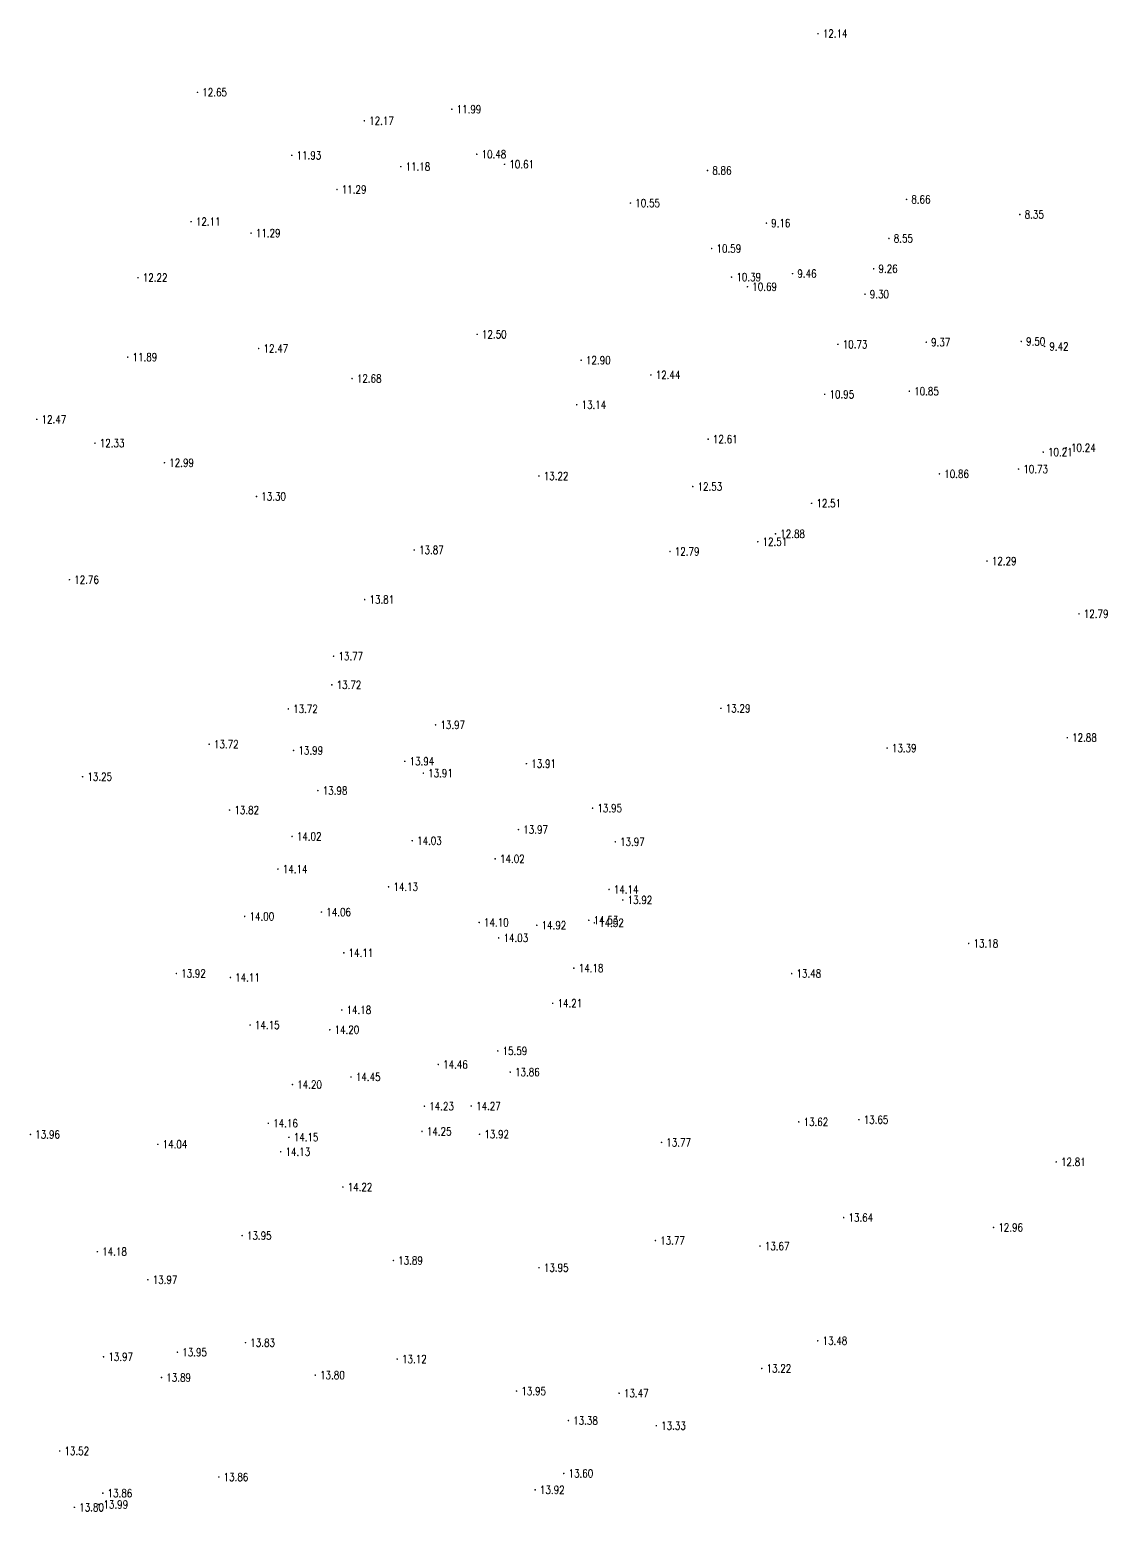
# Model space of a CAD drawing. Extents: x 476861 to 479475, y 2367369 to 2370541.
# Drawn here: x 477558.3 to 477693, y 2369417.1 to 2369602.2 of the extents above; entities that cross this region are included whole.
import ezdxf
from ezdxf.enums import TextEntityAlignment as Align

# ---------------------------------------------------------------- set-up
doc = ezdxf.new("R2010")
doc.units = 0
doc.header["$LTSCALE"] = 0.5
doc.layers.get('0').update_dxf_attribs({"linetype": 'CONTINUOUS'})
doc.layers.add('GCD', color=1, linetype='CONTINUOUS')
doc.styles.add('HZ', font='rs.shx', dxfattribs={"width": 0.8, "bigfont": 'hztxt.shx'})

# ---------------------------------------------------------------- blocks, each defined once
blk = doc.blocks.new('GC200')
at = {"linetype": 'Continuous', "const_width": 0.2, "flags": 128}
blk.add_lwpolyline([(-0.1, 0, 1), (0.1, 0, 1)], format="xyb", close=True, dxfattribs=at)

msp = doc.modelspace()

# ---------------------------------------------------------------- block references
at = {"layer": 'GCD', "linetype": 'Continuous'}
ref = msp.add_blockref('GC200', (477656.835, 2369601.673, 12.143), dxfattribs=dict(at, xscale=0.5, yscale=0.5, zscale=0.5))
ref.add_attrib('height', '12.14', dxfattribs={"linetype": 'Continuous', "height": 1, "style": 'HZ', "width": 0.8}).set_placement((477657.435, 2369601.673, 12.143), align=Align.MIDDLE_LEFT)
ref = msp.add_blockref('GC200', (477579.304, 2369594.341, 12.65), dxfattribs=dict(at, xscale=0.5, yscale=0.5, zscale=0.5))
ref.add_attrib('height', '12.65', dxfattribs={"linetype": 'Continuous', "height": 1, "style": 'HZ', "width": 0.8}).set_placement((477579.904, 2369594.341, 12.65), align=Align.MIDDLE_LEFT)
ref = msp.add_blockref('GC200', (477611.081, 2369592.227, 11.994), dxfattribs=dict(at, xscale=0.5, yscale=0.5, zscale=0.5))
ref.add_attrib('height', '11.99', dxfattribs={"linetype": 'Continuous', "height": 1, "style": 'HZ', "width": 0.8}).set_placement((477611.681, 2369592.227, 11.994), align=Align.MIDDLE_LEFT)
ref = msp.add_blockref('GC200', (477600.15, 2369590.794, 12.172), dxfattribs=dict(at, xscale=0.5, yscale=0.5, zscale=0.5))
ref.add_attrib('height', '12.17', dxfattribs={"linetype": 'Continuous', "height": 1, "style": 'HZ', "width": 0.8}).set_placement((477600.75, 2369590.794, 12.172), align=Align.MIDDLE_LEFT)
ref = msp.add_blockref('GC200', (477591.08, 2369586.468, 11.928), dxfattribs=dict(at, xscale=0.5, yscale=0.5, zscale=0.5))
ref.add_attrib('height', '11.93', dxfattribs={"linetype": 'Continuous', "height": 1, "style": 'HZ', "width": 0.8}).set_placement((477591.68, 2369586.468, 11.928), align=Align.MIDDLE_LEFT)
ref = msp.add_blockref('GC200', (477614.194, 2369586.604, 10.476), dxfattribs=dict(at, xscale=0.5, yscale=0.5, zscale=0.5))
ref.add_attrib('height', '10.48', dxfattribs={"linetype": 'Continuous', "height": 1, "style": 'HZ', "width": 0.8}).set_placement((477614.794, 2369586.604, 10.476), align=Align.MIDDLE_LEFT)
ref = msp.add_blockref('GC200', (477604.704, 2369585.058, 11.178), dxfattribs=dict(at, xscale=0.5, yscale=0.5, zscale=0.5))
ref.add_attrib('height', '11.18', dxfattribs={"linetype": 'Continuous', "height": 1, "style": 'HZ', "width": 0.8}).set_placement((477605.304, 2369585.058, 11.178), align=Align.MIDDLE_LEFT)
ref = msp.add_blockref('GC200', (477617.668, 2369585.348, 10.605), dxfattribs=dict(at, xscale=0.5, yscale=0.5, zscale=0.5))
ref.add_attrib('height', '10.61', dxfattribs={"linetype": 'Continuous', "height": 1, "style": 'HZ', "width": 0.8}).set_placement((477618.268, 2369585.348, 10.605), align=Align.MIDDLE_LEFT)
ref = msp.add_blockref('GC200', (477643.028, 2369584.574, 8.86), dxfattribs=dict(at, xscale=0.5, yscale=0.5, zscale=0.5))
ref.add_attrib('height', '8.86', dxfattribs={"linetype": 'Continuous', "height": 1, "style": 'HZ', "width": 0.8}).set_placement((477643.628, 2369584.574, 8.86), align=Align.MIDDLE_LEFT)
ref = msp.add_blockref('GC200', (477596.731, 2369582.199, 11.286), dxfattribs=dict(at, xscale=0.5, yscale=0.5, zscale=0.5))
ref.add_attrib('height', '11.29', dxfattribs={"linetype": 'Continuous', "height": 1, "style": 'HZ', "width": 0.8}).set_placement((477597.331, 2369582.199, 11.286), align=Align.MIDDLE_LEFT)
ref = msp.add_blockref('GC200', (477633.403, 2369580.507, 10.554), dxfattribs=dict(at, xscale=0.5, yscale=0.5, zscale=0.5))
ref.add_attrib('height', '10.55', dxfattribs={"linetype": 'Continuous', "height": 1, "style": 'HZ', "width": 0.8}).set_placement((477634.003, 2369580.507, 10.554), align=Align.MIDDLE_LEFT)
ref = msp.add_blockref('GC200', (477667.891, 2369580.966, 8.66), dxfattribs=dict(at, xscale=0.5, yscale=0.5, zscale=0.5))
ref.add_attrib('height', '8.66', dxfattribs={"linetype": 'Continuous', "height": 1, "style": 'HZ', "width": 0.8}).set_placement((477668.491, 2369580.966, 8.66), align=Align.MIDDLE_LEFT)
ref = msp.add_blockref('GC200', (477682.048, 2369579.077, 8.35), dxfattribs=dict(at, xscale=0.5, yscale=0.5, zscale=0.5))
ref.add_attrib('height', '8.35', dxfattribs={"linetype": 'Continuous', "height": 1, "style": 'HZ', "width": 0.8}).set_placement((477682.648, 2369579.077, 8.35), align=Align.MIDDLE_LEFT)
ref = msp.add_blockref('GC200', (477578.503, 2369578.184, 12.114), dxfattribs=dict(at, xscale=0.5, yscale=0.5, zscale=0.5))
ref.add_attrib('height', '12.11', dxfattribs={"linetype": 'Continuous', "height": 1, "style": 'HZ', "width": 0.8}).set_placement((477579.103, 2369578.184, 12.114), align=Align.MIDDLE_LEFT)
ref = msp.add_blockref('GC200', (477585.998, 2369576.753, 11.292), dxfattribs=dict(at, xscale=0.5, yscale=0.5, zscale=0.5))
ref.add_attrib('height', '11.29', dxfattribs={"linetype": 'Continuous', "height": 1, "style": 'HZ', "width": 0.8}).set_placement((477586.598, 2369576.753, 11.292), align=Align.MIDDLE_LEFT)
ref = msp.add_blockref('GC200', (477650.384, 2369578, 9.163), dxfattribs=dict(at, xscale=0.5, yscale=0.5, zscale=0.5))
ref.add_attrib('height', '9.16', dxfattribs={"linetype": 'Continuous', "height": 1, "style": 'HZ', "width": 0.8}).set_placement((477650.984, 2369578, 9.163), align=Align.MIDDLE_LEFT)
ref = msp.add_blockref('GC200', (477643.547, 2369574.828, 10.593), dxfattribs=dict(at, xscale=0.5, yscale=0.5, zscale=0.5))
ref.add_attrib('height', '10.59', dxfattribs={"linetype": 'Continuous', "height": 1, "style": 'HZ', "width": 0.8}).set_placement((477644.147, 2369574.828, 10.593), align=Align.MIDDLE_LEFT)
ref = msp.add_blockref('GC200', (477665.693, 2369576.09, 8.547), dxfattribs=dict(at, xscale=0.5, yscale=0.5, zscale=0.5))
ref.add_attrib('height', '8.55', dxfattribs={"linetype": 'Continuous', "height": 1, "style": 'HZ', "width": 0.8}).set_placement((477666.293, 2369576.09, 8.547), align=Align.MIDDLE_LEFT)
ref = msp.add_blockref('GC200', (477571.867, 2369571.189, 12.223), dxfattribs=dict(at, xscale=0.5, yscale=0.5, zscale=0.5))
ref.add_attrib('height', '12.22', dxfattribs={"linetype": 'Continuous', "height": 1, "style": 'HZ', "width": 0.8}).set_placement((477572.467, 2369571.189, 12.223), align=Align.MIDDLE_LEFT)
ref = msp.add_blockref('GC200', (477646.031, 2369571.259, 10.393), dxfattribs=dict(at, xscale=0.5, yscale=0.5, zscale=0.5))
ref.add_attrib('height', '10.39', dxfattribs={"linetype": 'Continuous', "height": 1, "style": 'HZ', "width": 0.8}).set_placement((477646.631, 2369571.259, 10.393), align=Align.MIDDLE_LEFT)
ref = msp.add_blockref('GC200', (477653.648, 2369571.691, 9.462), dxfattribs=dict(at, xscale=0.5, yscale=0.5, zscale=0.5))
ref.add_attrib('height', '9.46', dxfattribs={"linetype": 'Continuous', "height": 1, "style": 'HZ', "width": 0.8}).set_placement((477654.248, 2369571.691, 9.462), align=Align.MIDDLE_LEFT)
ref = msp.add_blockref('GC200', (477663.791, 2369572.303, 9.256), dxfattribs=dict(at, xscale=0.5, yscale=0.5, zscale=0.5))
ref.add_attrib('height', '9.26', dxfattribs={"linetype": 'Continuous', "height": 1, "style": 'HZ', "width": 0.8}).set_placement((477664.391, 2369572.303, 9.256), align=Align.MIDDLE_LEFT)
ref = msp.add_blockref('GC200', (477648.019, 2369570.053, 10.693), dxfattribs=dict(at, xscale=0.5, yscale=0.5, zscale=0.5))
ref.add_attrib('height', '10.69', dxfattribs={"linetype": 'Continuous', "height": 1, "style": 'HZ', "width": 0.8}).set_placement((477648.619, 2369570.053, 10.693), align=Align.MIDDLE_LEFT)
ref = msp.add_blockref('GC200', (477662.701, 2369569.113, 9.296), dxfattribs=dict(at, xscale=0.5, yscale=0.5, zscale=0.5))
ref.add_attrib('height', '9.30', dxfattribs={"linetype": 'Continuous', "height": 1, "style": 'HZ', "width": 0.8}).set_placement((477663.301, 2369569.113, 9.296), align=Align.MIDDLE_LEFT)
ref = msp.add_blockref('GC200', (477614.245, 2369564.104, 12.5), dxfattribs=dict(at, xscale=0.5, yscale=0.5, zscale=0.5))
ref.add_attrib('height', '12.50', dxfattribs={"linetype": 'Continuous', "height": 1, "style": 'HZ', "width": 0.8}).set_placement((477614.845, 2369564.104, 12.5), align=Align.MIDDLE_LEFT)
ref = msp.add_blockref('GC200', (477586.95, 2369562.341, 12.47), dxfattribs=dict(at, xscale=0.5, yscale=0.5, zscale=0.5))
ref.add_attrib('height', '12.47', dxfattribs={"linetype": 'Continuous', "height": 1, "style": 'HZ', "width": 0.8}).set_placement((477587.55, 2369562.341, 12.47), align=Align.MIDDLE_LEFT)
ref = msp.add_blockref('GC200', (477659.321, 2369562.857, 10.725), dxfattribs=dict(at, xscale=0.5, yscale=0.5, zscale=0.5))
ref.add_attrib('height', '10.73', dxfattribs={"linetype": 'Continuous', "height": 1, "style": 'HZ', "width": 0.8}).set_placement((477659.921, 2369562.857, 10.725), align=Align.MIDDLE_LEFT)
ref = msp.add_blockref('GC200', (477670.357, 2369563.125, 9.37), dxfattribs=dict(at, xscale=0.5, yscale=0.5, zscale=0.5))
ref.add_attrib('height', '9.37', dxfattribs={"linetype": 'Continuous', "height": 1, "style": 'HZ', "width": 0.8}).set_placement((477670.957, 2369563.125, 9.37), align=Align.MIDDLE_LEFT)
ref = msp.add_blockref('GC200', (477682.23, 2369563.222, 9.496), dxfattribs=dict(at, xscale=0.5, yscale=0.5, zscale=0.5))
ref.add_attrib('height', '9.50', dxfattribs={"linetype": 'Continuous', "height": 1, "style": 'HZ', "width": 0.8}).set_placement((477682.83, 2369563.222, 9.496), align=Align.MIDDLE_LEFT)
ref = msp.add_blockref('GC200', (477685.14, 2369562.603, 9.416), dxfattribs=dict(at, xscale=0.5, yscale=0.5, zscale=0.5))
ref.add_attrib('height', '9.42', dxfattribs={"linetype": 'Continuous', "height": 1, "style": 'HZ', "width": 0.8}).set_placement((477685.74, 2369562.603, 9.416), align=Align.MIDDLE_LEFT)
ref = msp.add_blockref('GC200', (477570.589, 2369561.258, 11.893), dxfattribs=dict(at, xscale=0.5, yscale=0.5, zscale=0.5))
ref.add_attrib('height', '11.89', dxfattribs={"linetype": 'Continuous', "height": 1, "style": 'HZ', "width": 0.8}).set_placement((477571.189, 2369561.258, 11.893), align=Align.MIDDLE_LEFT)
ref = msp.add_blockref('GC200', (477627.242, 2369560.872, 12.897), dxfattribs=dict(at, xscale=0.5, yscale=0.5, zscale=0.5))
ref.add_attrib('height', '12.90', dxfattribs={"linetype": 'Continuous', "height": 1, "style": 'HZ', "width": 0.8}).set_placement((477627.842, 2369560.872, 12.897), align=Align.MIDDLE_LEFT)
ref = msp.add_blockref('GC200', (477598.616, 2369558.586, 12.68), dxfattribs=dict(at, xscale=0.5, yscale=0.5, zscale=0.5))
ref.add_attrib('height', '12.68', dxfattribs={"linetype": 'Continuous', "height": 1, "style": 'HZ', "width": 0.8}).set_placement((477599.216, 2369558.586, 12.68), align=Align.MIDDLE_LEFT)
ref = msp.add_blockref('GC200', (477635.952, 2369559.03, 12.442), dxfattribs=dict(at, xscale=0.5, yscale=0.5, zscale=0.5))
ref.add_attrib('height', '12.44', dxfattribs={"linetype": 'Continuous', "height": 1, "style": 'HZ', "width": 0.8}).set_placement((477636.552, 2369559.03, 12.442), align=Align.MIDDLE_LEFT)
ref = msp.add_blockref('GC200', (477657.665, 2369556.612, 10.947), dxfattribs=dict(at, xscale=0.5, yscale=0.5, zscale=0.5))
ref.add_attrib('height', '10.95', dxfattribs={"linetype": 'Continuous', "height": 1, "style": 'HZ', "width": 0.8}).set_placement((477658.265, 2369556.612, 10.947), align=Align.MIDDLE_LEFT)
ref = msp.add_blockref('GC200', (477668.243, 2369557, 10.847), dxfattribs=dict(at, xscale=0.5, yscale=0.5, zscale=0.5))
ref.add_attrib('height', '10.85', dxfattribs={"linetype": 'Continuous', "height": 1, "style": 'HZ', "width": 0.8}).set_placement((477668.843, 2369557, 10.847), align=Align.MIDDLE_LEFT)
ref = msp.add_blockref('GC200', (477626.686, 2369555.315, 13.14), dxfattribs=dict(at, xscale=0.5, yscale=0.5, zscale=0.5))
ref.add_attrib('height', '13.14', dxfattribs={"linetype": 'Continuous', "height": 1, "style": 'HZ', "width": 0.8}).set_placement((477627.286, 2369555.315, 13.14), align=Align.MIDDLE_LEFT)
ref = msp.add_blockref('GC200', (477559.221, 2369553.489, 12.472), dxfattribs=dict(at, xscale=0.5, yscale=0.5, zscale=0.5))
ref.add_attrib('height', '12.47', dxfattribs={"linetype": 'Continuous', "height": 1, "style": 'HZ', "width": 0.8}).set_placement((477559.821, 2369553.489, 12.472), align=Align.MIDDLE_LEFT)
ref = msp.add_blockref('GC200', (477566.493, 2369550.512, 12.33), dxfattribs=dict(at, xscale=0.5, yscale=0.5, zscale=0.5))
ref.add_attrib('height', '12.33', dxfattribs={"linetype": 'Continuous', "height": 1, "style": 'HZ', "width": 0.8}).set_placement((477567.093, 2369550.512, 12.33), align=Align.MIDDLE_LEFT)
ref = msp.add_blockref('GC200', (477643.105, 2369551.01, 12.614), dxfattribs=dict(at, xscale=0.5, yscale=0.5, zscale=0.5))
ref.add_attrib('height', '12.61', dxfattribs={"linetype": 'Continuous', "height": 1, "style": 'HZ', "width": 0.8}).set_placement((477643.705, 2369551.01, 12.614), align=Align.MIDDLE_LEFT)
ref = msp.add_blockref('GC200', (477684.969, 2369549.394, 10.207), dxfattribs=dict(at, xscale=0.5, yscale=0.5, zscale=0.5))
ref.add_attrib('height', '10.21', dxfattribs={"linetype": 'Continuous', "height": 1, "style": 'HZ', "width": 0.8}).set_placement((477685.569, 2369549.394, 10.207), align=Align.MIDDLE_LEFT)
ref = msp.add_blockref('GC200', (477687.841, 2369549.937, 10.237), dxfattribs=dict(at, xscale=0.5, yscale=0.5, zscale=0.5))
ref.add_attrib('height', '10.24', dxfattribs={"linetype": 'Continuous', "height": 1, "style": 'HZ', "width": 0.8}).set_placement((477688.441, 2369549.937, 10.237), align=Align.MIDDLE_LEFT)
ref = msp.add_blockref('GC200', (477575.173, 2369548.068, 12.99), dxfattribs=dict(at, xscale=0.5, yscale=0.5, zscale=0.5))
ref.add_attrib('height', '12.99', dxfattribs={"linetype": 'Continuous', "height": 1, "style": 'HZ', "width": 0.8}).set_placement((477575.773, 2369548.068, 12.99), align=Align.MIDDLE_LEFT)
ref = msp.add_blockref('GC200', (477681.888, 2369547.275, 10.734), dxfattribs=dict(at, xscale=0.5, yscale=0.5, zscale=0.5))
ref.add_attrib('height', '10.73', dxfattribs={"linetype": 'Continuous', "height": 1, "style": 'HZ', "width": 0.8}).set_placement((477682.488, 2369547.275, 10.734), align=Align.MIDDLE_LEFT)
ref = msp.add_blockref('GC200', (477621.963, 2369546.406, 13.22), dxfattribs=dict(at, xscale=0.5, yscale=0.5, zscale=0.5))
ref.add_attrib('height', '13.22', dxfattribs={"linetype": 'Continuous', "height": 1, "style": 'HZ', "width": 0.8}).set_placement((477622.563, 2369546.406, 13.22), align=Align.MIDDLE_LEFT)
ref = msp.add_blockref('GC200', (477641.182, 2369545.087, 12.525), dxfattribs=dict(at, xscale=0.5, yscale=0.5, zscale=0.5))
ref.add_attrib('height', '12.53', dxfattribs={"linetype": 'Continuous', "height": 1, "style": 'HZ', "width": 0.8}).set_placement((477641.782, 2369545.087, 12.525), align=Align.MIDDLE_LEFT)
ref = msp.add_blockref('GC200', (477672, 2369546.673, 10.856), dxfattribs=dict(at, xscale=0.5, yscale=0.5, zscale=0.5))
ref.add_attrib('height', '10.86', dxfattribs={"linetype": 'Continuous', "height": 1, "style": 'HZ', "width": 0.8}).set_placement((477672.6, 2369546.673, 10.856), align=Align.MIDDLE_LEFT)
ref = msp.add_blockref('GC200', (477586.672, 2369543.853, 13.3), dxfattribs=dict(at, xscale=0.5, yscale=0.5, zscale=0.5))
ref.add_attrib('height', '13.30', dxfattribs={"linetype": 'Continuous', "height": 1, "style": 'HZ', "width": 0.8}).set_placement((477587.272, 2369543.853, 13.3), align=Align.MIDDLE_LEFT)
ref = msp.add_blockref('GC200', (477656.032, 2369543, 12.507), dxfattribs=dict(at, xscale=0.5, yscale=0.5, zscale=0.5))
ref.add_attrib('height', '12.51', dxfattribs={"linetype": 'Continuous', "height": 1, "style": 'HZ', "width": 0.8}).set_placement((477656.632, 2369543, 12.507), align=Align.MIDDLE_LEFT)
ref = msp.add_blockref('GC200', (477649.302, 2369538.199, 12.506), dxfattribs=dict(at, xscale=0.5, yscale=0.5, zscale=0.5))
ref.add_attrib('height', '12.51', dxfattribs={"linetype": 'Continuous', "height": 1, "style": 'HZ', "width": 0.8}).set_placement((477649.902, 2369538.199, 12.506), align=Align.MIDDLE_LEFT)
ref = msp.add_blockref('GC200', (477651.518, 2369539.191, 12.875), dxfattribs=dict(at, xscale=0.5, yscale=0.5, zscale=0.5))
ref.add_attrib('height', '12.88', dxfattribs={"linetype": 'Continuous', "height": 1, "style": 'HZ', "width": 0.8}).set_placement((477652.118, 2369539.191, 12.875), align=Align.MIDDLE_LEFT)
ref = msp.add_blockref('GC200', (477606.384, 2369537.166, 13.873), dxfattribs=dict(at, xscale=0.5, yscale=0.5, zscale=0.5))
ref.add_attrib('height', '13.87', dxfattribs={"linetype": 'Continuous', "height": 1, "style": 'HZ', "width": 0.8}).set_placement((477606.984, 2369537.166, 13.873), align=Align.MIDDLE_LEFT)
ref = msp.add_blockref('GC200', (477638.337, 2369536.978, 12.79), dxfattribs=dict(at, xscale=0.5, yscale=0.5, zscale=0.5))
ref.add_attrib('height', '12.79', dxfattribs={"linetype": 'Continuous', "height": 1, "style": 'HZ', "width": 0.8}).set_placement((477638.937, 2369536.978, 12.79), align=Align.MIDDLE_LEFT)
ref = msp.add_blockref('GC200', (477677.95, 2369535.784, 12.293), dxfattribs=dict(at, xscale=0.5, yscale=0.5, zscale=0.5))
ref.add_attrib('height', '12.29', dxfattribs={"linetype": 'Continuous', "height": 1, "style": 'HZ', "width": 0.8}).set_placement((477678.55, 2369535.784, 12.293), align=Align.MIDDLE_LEFT)
ref = msp.add_blockref('GC200', (477563.308, 2369533.456, 12.761), dxfattribs=dict(at, xscale=0.5, yscale=0.5, zscale=0.5))
ref.add_attrib('height', '12.76', dxfattribs={"linetype": 'Continuous', "height": 1, "style": 'HZ', "width": 0.8}).set_placement((477563.908, 2369533.456, 12.761), align=Align.MIDDLE_LEFT)
ref = msp.add_blockref('GC200', (477600.191, 2369530.97, 13.814), dxfattribs=dict(at, xscale=0.5, yscale=0.5, zscale=0.5))
ref.add_attrib('height', '13.81', dxfattribs={"linetype": 'Continuous', "height": 1, "style": 'HZ', "width": 0.8}).set_placement((477600.791, 2369530.97, 13.814), align=Align.MIDDLE_LEFT)
ref = msp.add_blockref('GC200', (477689.437, 2369529.193, 12.788), dxfattribs=dict(at, xscale=0.5, yscale=0.5, zscale=0.5))
ref.add_attrib('height', '12.79', dxfattribs={"linetype": 'Continuous', "height": 1, "style": 'HZ', "width": 0.8}).set_placement((477690.037, 2369529.193, 12.788), align=Align.MIDDLE_LEFT)
ref = msp.add_blockref('GC200', (477596.313, 2369523.899, 13.771), dxfattribs=dict(at, xscale=0.5, yscale=0.5, zscale=0.5))
ref.add_attrib('height', '13.77', dxfattribs={"linetype": 'Continuous', "height": 1, "style": 'HZ', "width": 0.8}).set_placement((477596.913, 2369523.899, 13.771), align=Align.MIDDLE_LEFT)
ref = msp.add_blockref('GC200', (477596.092, 2369520.323, 13.715), dxfattribs=dict(at, xscale=0.5, yscale=0.5, zscale=0.5))
ref.add_attrib('height', '13.72', dxfattribs={"linetype": 'Continuous', "height": 1, "style": 'HZ', "width": 0.8}).set_placement((477596.692, 2369520.323, 13.715), align=Align.MIDDLE_LEFT)
ref = msp.add_blockref('GC200', (477590.652, 2369517.313, 13.72), dxfattribs=dict(at, xscale=0.5, yscale=0.5, zscale=0.5))
ref.add_attrib('height', '13.72', dxfattribs={"linetype": 'Continuous', "height": 1, "style": 'HZ', "width": 0.8}).set_placement((477591.252, 2369517.313, 13.72), align=Align.MIDDLE_LEFT)
ref = msp.add_blockref('GC200', (477644.703, 2369517.382, 13.29), dxfattribs=dict(at, xscale=0.5, yscale=0.5, zscale=0.5))
ref.add_attrib('height', '13.29', dxfattribs={"linetype": 'Continuous', "height": 1, "style": 'HZ', "width": 0.8}).set_placement((477645.303, 2369517.382, 13.29), align=Align.MIDDLE_LEFT)
ref = msp.add_blockref('GC200', (477609.054, 2369515.32, 13.974), dxfattribs=dict(at, xscale=0.5, yscale=0.5, zscale=0.5))
ref.add_attrib('height', '13.97', dxfattribs={"linetype": 'Continuous', "height": 1, "style": 'HZ', "width": 0.8}).set_placement((477609.654, 2369515.32, 13.974), align=Align.MIDDLE_LEFT)
ref = msp.add_blockref('GC200', (477687.979, 2369513.724, 12.88), dxfattribs=dict(at, xscale=0.5, yscale=0.5, zscale=0.5))
ref.add_attrib('height', '12.88', dxfattribs={"linetype": 'Continuous', "height": 1, "style": 'HZ', "width": 0.8}).set_placement((477688.579, 2369513.724, 12.88), align=Align.MIDDLE_LEFT)
ref = msp.add_blockref('GC200', (477580.762, 2369512.897, 13.716), dxfattribs=dict(at, xscale=0.5, yscale=0.5, zscale=0.5))
ref.add_attrib('height', '13.72', dxfattribs={"linetype": 'Continuous', "height": 1, "style": 'HZ', "width": 0.8}).set_placement((477581.362, 2369512.897, 13.716), align=Align.MIDDLE_LEFT)
ref = msp.add_blockref('GC200', (477591.31, 2369512.129, 13.988), dxfattribs=dict(at, xscale=0.5, yscale=0.5, zscale=0.5))
ref.add_attrib('height', '13.99', dxfattribs={"linetype": 'Continuous', "height": 1, "style": 'HZ', "width": 0.8}).set_placement((477591.91, 2369512.129, 13.988), align=Align.MIDDLE_LEFT)
ref = msp.add_blockref('GC200', (477665.463, 2369512.424, 13.386), dxfattribs=dict(at, xscale=0.5, yscale=0.5, zscale=0.5))
ref.add_attrib('height', '13.39', dxfattribs={"linetype": 'Continuous', "height": 1, "style": 'HZ', "width": 0.8}).set_placement((477666.063, 2369512.424, 13.386), align=Align.MIDDLE_LEFT)
ref = msp.add_blockref('GC200', (477605.197, 2369510.766, 13.944), dxfattribs=dict(at, xscale=0.5, yscale=0.5, zscale=0.5))
ref.add_attrib('height', '13.94', dxfattribs={"linetype": 'Continuous', "height": 1, "style": 'HZ', "width": 0.8}).set_placement((477605.797, 2369510.766, 13.944), align=Align.MIDDLE_LEFT)
ref = msp.add_blockref('GC200', (477620.4, 2369510.473, 13.91), dxfattribs=dict(at, xscale=0.5, yscale=0.5, zscale=0.5))
ref.add_attrib('height', '13.91', dxfattribs={"linetype": 'Continuous', "height": 1, "style": 'HZ', "width": 0.8}).set_placement((477621, 2369510.473, 13.91), align=Align.MIDDLE_LEFT)
ref = msp.add_blockref('GC200', (477564.947, 2369508.844, 13.25), dxfattribs=dict(at, xscale=0.5, yscale=0.5, zscale=0.5))
ref.add_attrib('height', '13.25', dxfattribs={"linetype": 'Continuous', "height": 1, "style": 'HZ', "width": 0.8}).set_placement((477565.547, 2369508.844, 13.25), align=Align.MIDDLE_LEFT)
ref = msp.add_blockref('GC200', (477607.524, 2369509.288, 13.914), dxfattribs=dict(at, xscale=0.5, yscale=0.5, zscale=0.5))
ref.add_attrib('height', '13.91', dxfattribs={"linetype": 'Continuous', "height": 1, "style": 'HZ', "width": 0.8}).set_placement((477608.124, 2369509.288, 13.914), align=Align.MIDDLE_LEFT)
ref = msp.add_blockref('GC200', (477594.349, 2369507.105, 13.976), dxfattribs=dict(at, xscale=0.5, yscale=0.5, zscale=0.5))
ref.add_attrib('height', '13.98', dxfattribs={"linetype": 'Continuous', "height": 1, "style": 'HZ', "width": 0.8}).set_placement((477594.949, 2369507.105, 13.976), align=Align.MIDDLE_LEFT)
ref = msp.add_blockref('GC200', (477583.311, 2369504.68, 13.819), dxfattribs=dict(at, xscale=0.5, yscale=0.5, zscale=0.5))
ref.add_attrib('height', '13.82', dxfattribs={"linetype": 'Continuous', "height": 1, "style": 'HZ', "width": 0.8}).set_placement((477583.911, 2369504.68, 13.819), align=Align.MIDDLE_LEFT)
ref = msp.add_blockref('GC200', (477628.668, 2369504.914, 13.947), dxfattribs=dict(at, xscale=0.5, yscale=0.5, zscale=0.5))
ref.add_attrib('height', '13.95', dxfattribs={"linetype": 'Continuous', "height": 1, "style": 'HZ', "width": 0.8}).set_placement((477629.268, 2369504.914, 13.947), align=Align.MIDDLE_LEFT)
ref = msp.add_blockref('GC200', (477591.117, 2369501.384, 14.017), dxfattribs=dict(at, xscale=0.5, yscale=0.5, zscale=0.5))
ref.add_attrib('height', '14.02', dxfattribs={"linetype": 'Continuous', "height": 1, "style": 'HZ', "width": 0.8}).set_placement((477591.717, 2369501.384, 14.017), align=Align.MIDDLE_LEFT)
ref = msp.add_blockref('GC200', (477606.137, 2369500.848, 14.031), dxfattribs=dict(at, xscale=0.5, yscale=0.5, zscale=0.5))
ref.add_attrib('height', '14.03', dxfattribs={"linetype": 'Continuous', "height": 1, "style": 'HZ', "width": 0.8}).set_placement((477606.737, 2369500.848, 14.031), align=Align.MIDDLE_LEFT)
ref = msp.add_blockref('GC200', (477619.406, 2369502.234, 13.974), dxfattribs=dict(at, xscale=0.5, yscale=0.5, zscale=0.5))
ref.add_attrib('height', '13.97', dxfattribs={"linetype": 'Continuous', "height": 1, "style": 'HZ', "width": 0.8}).set_placement((477620.006, 2369502.234, 13.974), align=Align.MIDDLE_LEFT)
ref = msp.add_blockref('GC200', (477631.504, 2369500.708, 13.968), dxfattribs=dict(at, xscale=0.5, yscale=0.5, zscale=0.5))
ref.add_attrib('height', '13.97', dxfattribs={"linetype": 'Continuous', "height": 1, "style": 'HZ', "width": 0.8}).set_placement((477632.104, 2369500.708, 13.968), align=Align.MIDDLE_LEFT)
ref = msp.add_blockref('GC200', (477589.357, 2369497.307, 14.137), dxfattribs=dict(at, xscale=0.5, yscale=0.5, zscale=0.5))
ref.add_attrib('height', '14.14', dxfattribs={"linetype": 'Continuous', "height": 1, "style": 'HZ', "width": 0.8}).set_placement((477589.957, 2369497.307, 14.137), align=Align.MIDDLE_LEFT)
ref = msp.add_blockref('GC200', (477616.498, 2369498.584, 14.018), dxfattribs=dict(at, xscale=0.5, yscale=0.5, zscale=0.5))
ref.add_attrib('height', '14.02', dxfattribs={"linetype": 'Continuous', "height": 1, "style": 'HZ', "width": 0.8}).set_placement((477617.098, 2369498.584, 14.018), align=Align.MIDDLE_LEFT)
ref = msp.add_blockref('GC200', (477603.177, 2369495.087, 14.13), dxfattribs=dict(at, xscale=0.5, yscale=0.5, zscale=0.5))
ref.add_attrib('height', '14.13', dxfattribs={"linetype": 'Continuous', "height": 1, "style": 'HZ', "width": 0.8}).set_placement((477603.777, 2369495.087, 14.13), align=Align.MIDDLE_LEFT)
ref = msp.add_blockref('GC200', (477630.728, 2369494.756, 14.136), dxfattribs=dict(at, xscale=0.5, yscale=0.5, zscale=0.5))
ref.add_attrib('height', '14.14', dxfattribs={"linetype": 'Continuous', "height": 1, "style": 'HZ', "width": 0.8}).set_placement((477631.328, 2369494.756, 14.136), align=Align.MIDDLE_LEFT)
ref = msp.add_blockref('GC200', (477632.439, 2369493.443, 13.92), dxfattribs=dict(at, xscale=0.5, yscale=0.5, zscale=0.5))
ref.add_attrib('height', '13.92', dxfattribs={"linetype": 'Continuous', "height": 1, "style": 'HZ', "width": 0.8}).set_placement((477633.039, 2369493.443, 13.92), align=Align.MIDDLE_LEFT)
ref = msp.add_blockref('GC200', (477585.201, 2369491.393, 14.004), dxfattribs=dict(at, xscale=0.5, yscale=0.5, zscale=0.5))
ref.add_attrib('height', '14.00', dxfattribs={"linetype": 'Continuous', "height": 1, "style": 'HZ', "width": 0.8}).set_placement((477585.801, 2369491.393, 14.004), align=Align.MIDDLE_LEFT)
ref = msp.add_blockref('GC200', (477594.795, 2369491.934, 14.058), dxfattribs=dict(at, xscale=0.5, yscale=0.5, zscale=0.5))
ref.add_attrib('height', '14.06', dxfattribs={"linetype": 'Continuous', "height": 1, "style": 'HZ', "width": 0.8}).set_placement((477595.395, 2369491.934, 14.058), align=Align.MIDDLE_LEFT)
ref = msp.add_blockref('GC200', (477614.498, 2369490.638, 14.102), dxfattribs=dict(at, xscale=0.5, yscale=0.5, zscale=0.5))
ref.add_attrib('height', '14.10', dxfattribs={"linetype": 'Continuous', "height": 1, "style": 'HZ', "width": 0.8}).set_placement((477615.098, 2369490.638, 14.102), align=Align.MIDDLE_LEFT)
ref = msp.add_blockref('GC200', (477621.694, 2369490.283, 14.919), dxfattribs=dict(at, xscale=0.5, yscale=0.5, zscale=0.5))
ref.add_attrib('height', '14.92', dxfattribs={"linetype": 'Continuous', "height": 1, "style": 'HZ', "width": 0.8}).set_placement((477622.294, 2369490.283, 14.919), align=Align.MIDDLE_LEFT)
ref = msp.add_blockref('GC200', (477628.194, 2369490.91, 14.526), dxfattribs=dict(at, xscale=0.5, yscale=0.5, zscale=0.5))
ref.add_attrib('height', '14.53', dxfattribs={"linetype": 'Continuous', "height": 1, "style": 'HZ', "width": 0.8}).set_placement((477628.794, 2369490.91, 14.526), align=Align.MIDDLE_LEFT)
ref = msp.add_blockref('GC200', (477628.886, 2369490.594, 14.518), dxfattribs=dict(at, xscale=0.5, yscale=0.5, zscale=0.5))
ref.add_attrib('height', '14.52', dxfattribs={"linetype": 'Continuous', "height": 1, "style": 'HZ', "width": 0.8}).set_placement((477629.486, 2369490.594, 14.518), align=Align.MIDDLE_LEFT)
ref = msp.add_blockref('GC200', (477616.937, 2369488.705, 14.027), dxfattribs=dict(at, xscale=0.5, yscale=0.5, zscale=0.5))
ref.add_attrib('height', '14.03', dxfattribs={"linetype": 'Continuous', "height": 1, "style": 'HZ', "width": 0.8}).set_placement((477617.537, 2369488.705, 14.027), align=Align.MIDDLE_LEFT)
ref = msp.add_blockref('GC200', (477675.658, 2369488.013, 13.18), dxfattribs=dict(at, xscale=0.5, yscale=0.5, zscale=0.5))
ref.add_attrib('height', '13.18', dxfattribs={"linetype": 'Continuous', "height": 1, "style": 'HZ', "width": 0.8}).set_placement((477676.258, 2369488.013, 13.18), align=Align.MIDDLE_LEFT)
ref = msp.add_blockref('GC200', (477597.584, 2369486.843, 14.112), dxfattribs=dict(at, xscale=0.5, yscale=0.5, zscale=0.5))
ref.add_attrib('height', '14.11', dxfattribs={"linetype": 'Continuous', "height": 1, "style": 'HZ', "width": 0.8}).set_placement((477598.184, 2369486.843, 14.112), align=Align.MIDDLE_LEFT)
ref = msp.add_blockref('GC200', (477576.661, 2369484.264, 13.917), dxfattribs=dict(at, xscale=0.5, yscale=0.5, zscale=0.5))
ref.add_attrib('height', '13.92', dxfattribs={"linetype": 'Continuous', "height": 1, "style": 'HZ', "width": 0.8}).set_placement((477577.261, 2369484.264, 13.917), align=Align.MIDDLE_LEFT)
ref = msp.add_blockref('GC200', (477626.332, 2369484.926, 14.18), dxfattribs=dict(at, xscale=0.5, yscale=0.5, zscale=0.5))
ref.add_attrib('height', '14.18', dxfattribs={"linetype": 'Continuous', "height": 1, "style": 'HZ', "width": 0.8}).set_placement((477626.932, 2369484.926, 14.18), align=Align.MIDDLE_LEFT)
ref = msp.add_blockref('GC200', (477653.539, 2369484.249, 13.48), dxfattribs=dict(at, xscale=0.5, yscale=0.5, zscale=0.5))
ref.add_attrib('height', '13.48', dxfattribs={"linetype": 'Continuous', "height": 1, "style": 'HZ', "width": 0.8}).set_placement((477654.139, 2369484.249, 13.48), align=Align.MIDDLE_LEFT)
ref = msp.add_blockref('GC200', (477583.419, 2369483.761, 14.112), dxfattribs=dict(at, xscale=0.5, yscale=0.5, zscale=0.5))
ref.add_attrib('height', '14.11', dxfattribs={"linetype": 'Continuous', "height": 1, "style": 'HZ', "width": 0.8}).set_placement((477584.019, 2369483.761, 14.112), align=Align.MIDDLE_LEFT)
ref = msp.add_blockref('GC200', (477623.682, 2369480.535, 14.21), dxfattribs=dict(at, xscale=0.5, yscale=0.5, zscale=0.5))
ref.add_attrib('height', '14.21', dxfattribs={"linetype": 'Continuous', "height": 1, "style": 'HZ', "width": 0.8}).set_placement((477624.282, 2369480.535, 14.21), align=Align.MIDDLE_LEFT)
ref = msp.add_blockref('GC200', (477597.324, 2369479.7, 14.182), dxfattribs=dict(at, xscale=0.5, yscale=0.5, zscale=0.5))
ref.add_attrib('height', '14.18', dxfattribs={"linetype": 'Continuous', "height": 1, "style": 'HZ', "width": 0.8}).set_placement((477597.924, 2369479.7, 14.182), align=Align.MIDDLE_LEFT)
ref = msp.add_blockref('GC200', (477585.881, 2369477.822, 14.149), dxfattribs=dict(at, xscale=0.5, yscale=0.5, zscale=0.5))
ref.add_attrib('height', '14.15', dxfattribs={"linetype": 'Continuous', "height": 1, "style": 'HZ', "width": 0.8}).set_placement((477586.481, 2369477.822, 14.149), align=Align.MIDDLE_LEFT)
ref = msp.add_blockref('GC200', (477595.831, 2369477.226, 14.197), dxfattribs=dict(at, xscale=0.5, yscale=0.5, zscale=0.5))
ref.add_attrib('height', '14.20', dxfattribs={"linetype": 'Continuous', "height": 1, "style": 'HZ', "width": 0.8}).set_placement((477596.431, 2369477.226, 14.197), align=Align.MIDDLE_LEFT)
ref = msp.add_blockref('GC200', (477609.388, 2369472.893, 14.458), dxfattribs=dict(at, xscale=0.5, yscale=0.5, zscale=0.5))
ref.add_attrib('height', '14.46', dxfattribs={"linetype": 'Continuous', "height": 1, "style": 'HZ', "width": 0.8}).set_placement((477609.988, 2369472.893, 14.458), align=Align.MIDDLE_LEFT)
ref = msp.add_blockref('GC200', (477616.823, 2369474.587, 15.589), dxfattribs=dict(at, xscale=0.5, yscale=0.5, zscale=0.5))
ref.add_attrib('height', '15.59', dxfattribs={"linetype": 'Continuous', "height": 1, "style": 'HZ', "width": 0.8}).set_placement((477617.423, 2369474.587, 15.589), align=Align.MIDDLE_LEFT)
ref = msp.add_blockref('GC200', (477598.489, 2369471.332, 14.45), dxfattribs=dict(at, xscale=0.5, yscale=0.5, zscale=0.5))
ref.add_attrib('height', '14.45', dxfattribs={"linetype": 'Continuous', "height": 1, "style": 'HZ', "width": 0.8}).set_placement((477599.089, 2369471.332, 14.45), align=Align.MIDDLE_LEFT)
ref = msp.add_blockref('GC200', (477618.381, 2369471.945, 13.86), dxfattribs=dict(at, xscale=0.5, yscale=0.5, zscale=0.5))
ref.add_attrib('height', '13.86', dxfattribs={"linetype": 'Continuous', "height": 1, "style": 'HZ', "width": 0.8}).set_placement((477618.981, 2369471.945, 13.86), align=Align.MIDDLE_LEFT)
ref = msp.add_blockref('GC200', (477591.166, 2369470.383, 14.2), dxfattribs=dict(at, xscale=0.5, yscale=0.5, zscale=0.5))
ref.add_attrib('height', '14.20', dxfattribs={"linetype": 'Continuous', "height": 1, "style": 'HZ', "width": 0.8}).set_placement((477591.766, 2369470.383, 14.2), align=Align.MIDDLE_LEFT)
ref = msp.add_blockref('GC200', (477607.652, 2369467.676, 14.233), dxfattribs=dict(at, xscale=0.5, yscale=0.5, zscale=0.5))
ref.add_attrib('height', '14.23', dxfattribs={"linetype": 'Continuous', "height": 1, "style": 'HZ', "width": 0.8}).set_placement((477608.252, 2369467.676, 14.233), align=Align.MIDDLE_LEFT)
ref = msp.add_blockref('GC200', (477613.509, 2369467.704, 14.265), dxfattribs=dict(at, xscale=0.5, yscale=0.5, zscale=0.5))
ref.add_attrib('height', '14.27', dxfattribs={"linetype": 'Continuous', "height": 1, "style": 'HZ', "width": 0.8}).set_placement((477614.109, 2369467.704, 14.265), align=Align.MIDDLE_LEFT)
ref = msp.add_blockref('GC200', (477588.156, 2369465.546, 14.164), dxfattribs=dict(at, xscale=0.5, yscale=0.5, zscale=0.5))
ref.add_attrib('height', '14.16', dxfattribs={"linetype": 'Continuous', "height": 1, "style": 'HZ', "width": 0.8}).set_placement((477588.756, 2369465.546, 14.164), align=Align.MIDDLE_LEFT)
ref = msp.add_blockref('GC200', (477654.426, 2369465.718, 13.616), dxfattribs=dict(at, xscale=0.5, yscale=0.5, zscale=0.5))
ref.add_attrib('height', '13.62', dxfattribs={"linetype": 'Continuous', "height": 1, "style": 'HZ', "width": 0.8}).set_placement((477655.026, 2369465.718, 13.616), align=Align.MIDDLE_LEFT)
ref = msp.add_blockref('GC200', (477661.939, 2369465.999, 13.647), dxfattribs=dict(at, xscale=0.5, yscale=0.5, zscale=0.5))
ref.add_attrib('height', '13.65', dxfattribs={"linetype": 'Continuous', "height": 1, "style": 'HZ', "width": 0.8}).set_placement((477662.539, 2369465.999, 13.647), align=Align.MIDDLE_LEFT)
ref = msp.add_blockref('GC200', (477558.431, 2369464.151, 13.956), dxfattribs=dict(at, xscale=0.5, yscale=0.5, zscale=0.5))
ref.add_attrib('height', '13.96', dxfattribs={"linetype": 'Continuous', "height": 1, "style": 'HZ', "width": 0.8}).set_placement((477559.031, 2369464.151, 13.956), align=Align.MIDDLE_LEFT)
ref = msp.add_blockref('GC200', (477590.726, 2369463.795, 14.147), dxfattribs=dict(at, xscale=0.5, yscale=0.5, zscale=0.5))
ref.add_attrib('height', '14.15', dxfattribs={"linetype": 'Continuous', "height": 1, "style": 'HZ', "width": 0.8}).set_placement((477591.326, 2369463.795, 14.147), align=Align.MIDDLE_LEFT)
ref = msp.add_blockref('GC200', (477607.359, 2369464.532, 14.248), dxfattribs=dict(at, xscale=0.5, yscale=0.5, zscale=0.5))
ref.add_attrib('height', '14.25', dxfattribs={"linetype": 'Continuous', "height": 1, "style": 'HZ', "width": 0.8}).set_placement((477607.959, 2369464.532, 14.248), align=Align.MIDDLE_LEFT)
ref = msp.add_blockref('GC200', (477614.541, 2369464.174, 13.92), dxfattribs=dict(at, xscale=0.5, yscale=0.5, zscale=0.5))
ref.add_attrib('height', '13.92', dxfattribs={"linetype": 'Continuous', "height": 1, "style": 'HZ', "width": 0.8}).set_placement((477615.141, 2369464.174, 13.92), align=Align.MIDDLE_LEFT)
ref = msp.add_blockref('GC200', (477574.346, 2369462.921, 14.041), dxfattribs=dict(at, xscale=0.5, yscale=0.5, zscale=0.5))
ref.add_attrib('height', '14.04', dxfattribs={"linetype": 'Continuous', "height": 1, "style": 'HZ', "width": 0.8}).set_placement((477574.946, 2369462.921, 14.041), align=Align.MIDDLE_LEFT)
ref = msp.add_blockref('GC200', (477589.698, 2369461.995, 14.133), dxfattribs=dict(at, xscale=0.5, yscale=0.5, zscale=0.5))
ref.add_attrib('height', '14.13', dxfattribs={"linetype": 'Continuous', "height": 1, "style": 'HZ', "width": 0.8}).set_placement((477590.298, 2369461.995, 14.133), align=Align.MIDDLE_LEFT)
ref = msp.add_blockref('GC200', (477637.279, 2369463.159, 13.77), dxfattribs=dict(at, xscale=0.5, yscale=0.5, zscale=0.5))
ref.add_attrib('height', '13.77', dxfattribs={"linetype": 'Continuous', "height": 1, "style": 'HZ', "width": 0.8}).set_placement((477637.879, 2369463.159, 13.77), align=Align.MIDDLE_LEFT)
ref = msp.add_blockref('GC200', (477686.592, 2369460.717, 12.806), dxfattribs=dict(at, xscale=0.5, yscale=0.5, zscale=0.5))
ref.add_attrib('height', '12.81', dxfattribs={"linetype": 'Continuous', "height": 1, "style": 'HZ', "width": 0.8}).set_placement((477687.192, 2369460.717, 12.806), align=Align.MIDDLE_LEFT)
ref = msp.add_blockref('GC200', (477597.467, 2369457.584, 14.221), dxfattribs=dict(at, xscale=0.5, yscale=0.5, zscale=0.5))
ref.add_attrib('height', '14.22', dxfattribs={"linetype": 'Continuous', "height": 1, "style": 'HZ', "width": 0.8}).set_placement((477598.067, 2369457.584, 14.221), align=Align.MIDDLE_LEFT)
ref = msp.add_blockref('GC200', (477660.037, 2369453.767, 13.64), dxfattribs=dict(at, xscale=0.5, yscale=0.5, zscale=0.5))
ref.add_attrib('height', '13.64', dxfattribs={"linetype": 'Continuous', "height": 1, "style": 'HZ', "width": 0.8}).set_placement((477660.637, 2369453.767, 13.64), align=Align.MIDDLE_LEFT)
ref = msp.add_blockref('GC200', (477678.765, 2369452.534, 12.955), dxfattribs=dict(at, xscale=0.5, yscale=0.5, zscale=0.5))
ref.add_attrib('height', '12.96', dxfattribs={"linetype": 'Continuous', "height": 1, "style": 'HZ', "width": 0.8}).set_placement((477679.365, 2369452.534, 12.955), align=Align.MIDDLE_LEFT)
ref = msp.add_blockref('GC200', (477584.877, 2369451.513, 13.95), dxfattribs=dict(at, xscale=0.5, yscale=0.5, zscale=0.5))
ref.add_attrib('height', '13.95', dxfattribs={"linetype": 'Continuous', "height": 1, "style": 'HZ', "width": 0.8}).set_placement((477585.477, 2369451.513, 13.95), align=Align.MIDDLE_LEFT)
ref = msp.add_blockref('GC200', (477636.512, 2369450.899, 13.769), dxfattribs=dict(at, xscale=0.5, yscale=0.5, zscale=0.5))
ref.add_attrib('height', '13.77', dxfattribs={"linetype": 'Continuous', "height": 1, "style": 'HZ', "width": 0.8}).set_placement((477637.112, 2369450.899, 13.769), align=Align.MIDDLE_LEFT)
ref = msp.add_blockref('GC200', (477566.796, 2369449.514, 14.184), dxfattribs=dict(at, xscale=0.5, yscale=0.5, zscale=0.5))
ref.add_attrib('height', '14.18', dxfattribs={"linetype": 'Continuous', "height": 1, "style": 'HZ', "width": 0.8}).set_placement((477567.396, 2369449.514, 14.184), align=Align.MIDDLE_LEFT)
ref = msp.add_blockref('GC200', (477649.587, 2369450.205, 13.667), dxfattribs=dict(at, xscale=0.5, yscale=0.5, zscale=0.5))
ref.add_attrib('height', '13.67', dxfattribs={"linetype": 'Continuous', "height": 1, "style": 'HZ', "width": 0.8}).set_placement((477650.187, 2369450.205, 13.667), align=Align.MIDDLE_LEFT)
ref = msp.add_blockref('GC200', (477603.778, 2369448.406, 13.89), dxfattribs=dict(at, xscale=0.5, yscale=0.5, zscale=0.5))
ref.add_attrib('height', '13.89', dxfattribs={"linetype": 'Continuous', "height": 1, "style": 'HZ', "width": 0.8}).set_placement((477604.378, 2369448.406, 13.89), align=Align.MIDDLE_LEFT)
ref = msp.add_blockref('GC200', (477621.977, 2369447.506, 13.953), dxfattribs=dict(at, xscale=0.5, yscale=0.5, zscale=0.5))
ref.add_attrib('height', '13.95', dxfattribs={"linetype": 'Continuous', "height": 1, "style": 'HZ', "width": 0.8}).set_placement((477622.577, 2369447.506, 13.953), align=Align.MIDDLE_LEFT)
ref = msp.add_blockref('GC200', (477573.107, 2369446.005, 13.967), dxfattribs=dict(at, xscale=0.5, yscale=0.5, zscale=0.5))
ref.add_attrib('height', '13.97', dxfattribs={"linetype": 'Continuous', "height": 1, "style": 'HZ', "width": 0.8}).set_placement((477573.707, 2369446.005, 13.967), align=Align.MIDDLE_LEFT)
ref = msp.add_blockref('GC200', (477585.303, 2369438.14, 13.826), dxfattribs=dict(at, xscale=0.5, yscale=0.5, zscale=0.5))
ref.add_attrib('height', '13.83', dxfattribs={"linetype": 'Continuous', "height": 1, "style": 'HZ', "width": 0.8}).set_placement((477585.903, 2369438.14, 13.826), align=Align.MIDDLE_LEFT)
ref = msp.add_blockref('GC200', (477656.798, 2369438.38, 13.477), dxfattribs=dict(at, xscale=0.5, yscale=0.5, zscale=0.5))
ref.add_attrib('height', '13.48', dxfattribs={"linetype": 'Continuous', "height": 1, "style": 'HZ', "width": 0.8}).set_placement((477657.398, 2369438.38, 13.477), align=Align.MIDDLE_LEFT)
ref = msp.add_blockref('GC200', (477567.569, 2369436.374, 13.965), dxfattribs=dict(at, xscale=0.5, yscale=0.5, zscale=0.5))
ref.add_attrib('height', '13.97', dxfattribs={"linetype": 'Continuous', "height": 1, "style": 'HZ', "width": 0.8}).set_placement((477568.169, 2369436.374, 13.965), align=Align.MIDDLE_LEFT)
ref = msp.add_blockref('GC200', (477576.796, 2369436.949, 13.952), dxfattribs=dict(at, xscale=0.5, yscale=0.5, zscale=0.5))
ref.add_attrib('height', '13.95', dxfattribs={"linetype": 'Continuous', "height": 1, "style": 'HZ', "width": 0.8}).set_placement((477577.396, 2369436.949, 13.952), align=Align.MIDDLE_LEFT)
ref = msp.add_blockref('GC200', (477604.257, 2369436.092, 13.117), dxfattribs=dict(at, xscale=0.5, yscale=0.5, zscale=0.5))
ref.add_attrib('height', '13.12', dxfattribs={"linetype": 'Continuous', "height": 1, "style": 'HZ', "width": 0.8}).set_placement((477604.857, 2369436.092, 13.117), align=Align.MIDDLE_LEFT)
ref = msp.add_blockref('GC200', (477594.019, 2369434.09, 13.803), dxfattribs=dict(at, xscale=0.5, yscale=0.5, zscale=0.5))
ref.add_attrib('height', '13.80', dxfattribs={"linetype": 'Continuous', "height": 1, "style": 'HZ', "width": 0.8}).set_placement((477594.619, 2369434.09, 13.803), align=Align.MIDDLE_LEFT)
ref = msp.add_blockref('GC200', (477649.806, 2369434.922, 13.219), dxfattribs=dict(at, xscale=0.5, yscale=0.5, zscale=0.5))
ref.add_attrib('height', '13.22', dxfattribs={"linetype": 'Continuous', "height": 1, "style": 'HZ', "width": 0.8}).set_placement((477650.406, 2369434.922, 13.219), align=Align.MIDDLE_LEFT)
ref = msp.add_blockref('GC200', (477574.805, 2369433.784, 13.891), dxfattribs=dict(at, xscale=0.5, yscale=0.5, zscale=0.5))
ref.add_attrib('height', '13.89', dxfattribs={"linetype": 'Continuous', "height": 1, "style": 'HZ', "width": 0.8}).set_placement((477575.405, 2369433.784, 13.891), align=Align.MIDDLE_LEFT)
ref = msp.add_blockref('GC200', (477619.167, 2369432.096, 13.95), dxfattribs=dict(at, xscale=0.5, yscale=0.5, zscale=0.5))
ref.add_attrib('height', '13.95', dxfattribs={"linetype": 'Continuous', "height": 1, "style": 'HZ', "width": 0.8}).set_placement((477619.767, 2369432.096, 13.95), align=Align.MIDDLE_LEFT)
ref = msp.add_blockref('GC200', (477631.981, 2369431.828, 13.47), dxfattribs=dict(at, xscale=0.5, yscale=0.5, zscale=0.5))
ref.add_attrib('height', '13.47', dxfattribs={"linetype": 'Continuous', "height": 1, "style": 'HZ', "width": 0.8}).set_placement((477632.581, 2369431.828, 13.47), align=Align.MIDDLE_LEFT)
ref = msp.add_blockref('GC200', (477625.643, 2369428.408, 13.38), dxfattribs=dict(at, xscale=0.5, yscale=0.5, zscale=0.5))
ref.add_attrib('height', '13.38', dxfattribs={"linetype": 'Continuous', "height": 1, "style": 'HZ', "width": 0.8}).set_placement((477626.243, 2369428.408, 13.38), align=Align.MIDDLE_LEFT)
ref = msp.add_blockref('GC200', (477636.631, 2369427.771, 13.328), dxfattribs=dict(at, xscale=0.5, yscale=0.5, zscale=0.5))
ref.add_attrib('height', '13.33', dxfattribs={"linetype": 'Continuous', "height": 1, "style": 'HZ', "width": 0.8}).set_placement((477637.231, 2369427.771, 13.328), align=Align.MIDDLE_LEFT)
ref = msp.add_blockref('GC200', (477562.08, 2369424.607, 13.515), dxfattribs=dict(at, xscale=0.5, yscale=0.5, zscale=0.5))
ref.add_attrib('height', '13.52', dxfattribs={"linetype": 'Continuous', "height": 1, "style": 'HZ', "width": 0.8}).set_placement((477562.68, 2369424.607, 13.515), align=Align.MIDDLE_LEFT)
ref = msp.add_blockref('GC200', (477581.968, 2369421.358, 13.86), dxfattribs=dict(at, xscale=0.5, yscale=0.5, zscale=0.5))
ref.add_attrib('height', '13.86', dxfattribs={"linetype": 'Continuous', "height": 1, "style": 'HZ', "width": 0.8}).set_placement((477582.568, 2369421.358, 13.86), align=Align.MIDDLE_LEFT)
ref = msp.add_blockref('GC200', (477625.064, 2369421.808, 13.597), dxfattribs=dict(at, xscale=0.5, yscale=0.5, zscale=0.5))
ref.add_attrib('height', '13.60', dxfattribs={"linetype": 'Continuous', "height": 1, "style": 'HZ', "width": 0.8}).set_placement((477625.664, 2369421.808, 13.597), align=Align.MIDDLE_LEFT)
ref = msp.add_blockref('GC200', (477567.471, 2369419.34, 13.856), dxfattribs=dict(at, xscale=0.5, yscale=0.5, zscale=0.5))
ref.add_attrib('height', '13.86', dxfattribs={"linetype": 'Continuous', "height": 1, "style": 'HZ', "width": 0.8}).set_placement((477568.071, 2369419.34, 13.856), align=Align.MIDDLE_LEFT)
ref = msp.add_blockref('GC200', (477621.49, 2369419.758, 13.916), dxfattribs=dict(at, xscale=0.5, yscale=0.5, zscale=0.5))
ref.add_attrib('height', '13.92', dxfattribs={"linetype": 'Continuous', "height": 1, "style": 'HZ', "width": 0.8}).set_placement((477622.09, 2369419.758, 13.916), align=Align.MIDDLE_LEFT)
ref = msp.add_blockref('GC200', (477563.926, 2369417.566, 13.803), dxfattribs=dict(at, xscale=0.5, yscale=0.5, zscale=0.5))
ref.add_attrib('height', '13.80', dxfattribs={"linetype": 'Continuous', "height": 1, "style": 'HZ', "width": 0.8}).set_placement((477564.526, 2369417.566, 13.803), align=Align.MIDDLE_LEFT)
ref = msp.add_blockref('GC200', (477566.95, 2369417.923, 13.989), dxfattribs=dict(at, xscale=0.5, yscale=0.5, zscale=0.5))
ref.add_attrib('height', '13.99', dxfattribs={"linetype": 'Continuous', "height": 1, "style": 'HZ', "width": 0.8}).set_placement((477567.55, 2369417.923, 13.989), align=Align.MIDDLE_LEFT)

doc.saveas('drawing.dxf')
